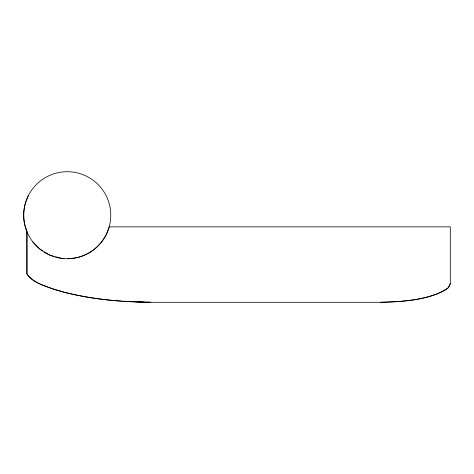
<?xml version="1.0" encoding="UTF-8"?>
<svg xmlns="http://www.w3.org/2000/svg" width="474" height="474" viewBox="0 0 474 474"><rect width="100%" height="100%" fill="white"/><g stroke="black" fill="none" stroke-linecap="round" stroke-linejoin="round"><path stroke-width="0.71" d="M67.77 258.413C86.671 259.011 104.316 244.934 109.186 226.845L450.3 226.845L450.3 283.659C449.228 289.531 442.141 291.551 437.502 293.862C419.324 300.38 399.825 301.968 380.652 302.293L150.809 302.293C121.652 302.187 92.418 299.284 64.079 292.28C51.228 287.866 35.509 285.455 26.911 273.871L26.911 231.638L24.701 224.51A41.38 39.241 -90 0 1 25.762 202.007L28.286 195.78M450.3 283.659L448.054 287.925C428.377 300.848 403.469 301.393 380.652 302.293M64.085 258.425L61.875 258.437L55.517 256.695M130.143 301.34L122.363 301.31L130.386 301.588M144.339 302.116L122.807 301.239M146.496 302.175L150.809 302.293L134.035 301.713M121.38 301.12C98.213 299.521 75.117 295.853 52.887 289.016C43.987 285.075 32.433 282.83 26.947 273.978L26.947 231.739M54.101 256.31L49.865 255.148L44.485 251.872M42.69 250.782L39.703 248.957L32.825 241.906M45.391 252.891A43.531 43.531 0 0 0 110.762 215.32A43.531 43.531 0 0 0 45.54 177.495A43.531 43.531 0 0 0 45.391 252.891"/></g></svg>
